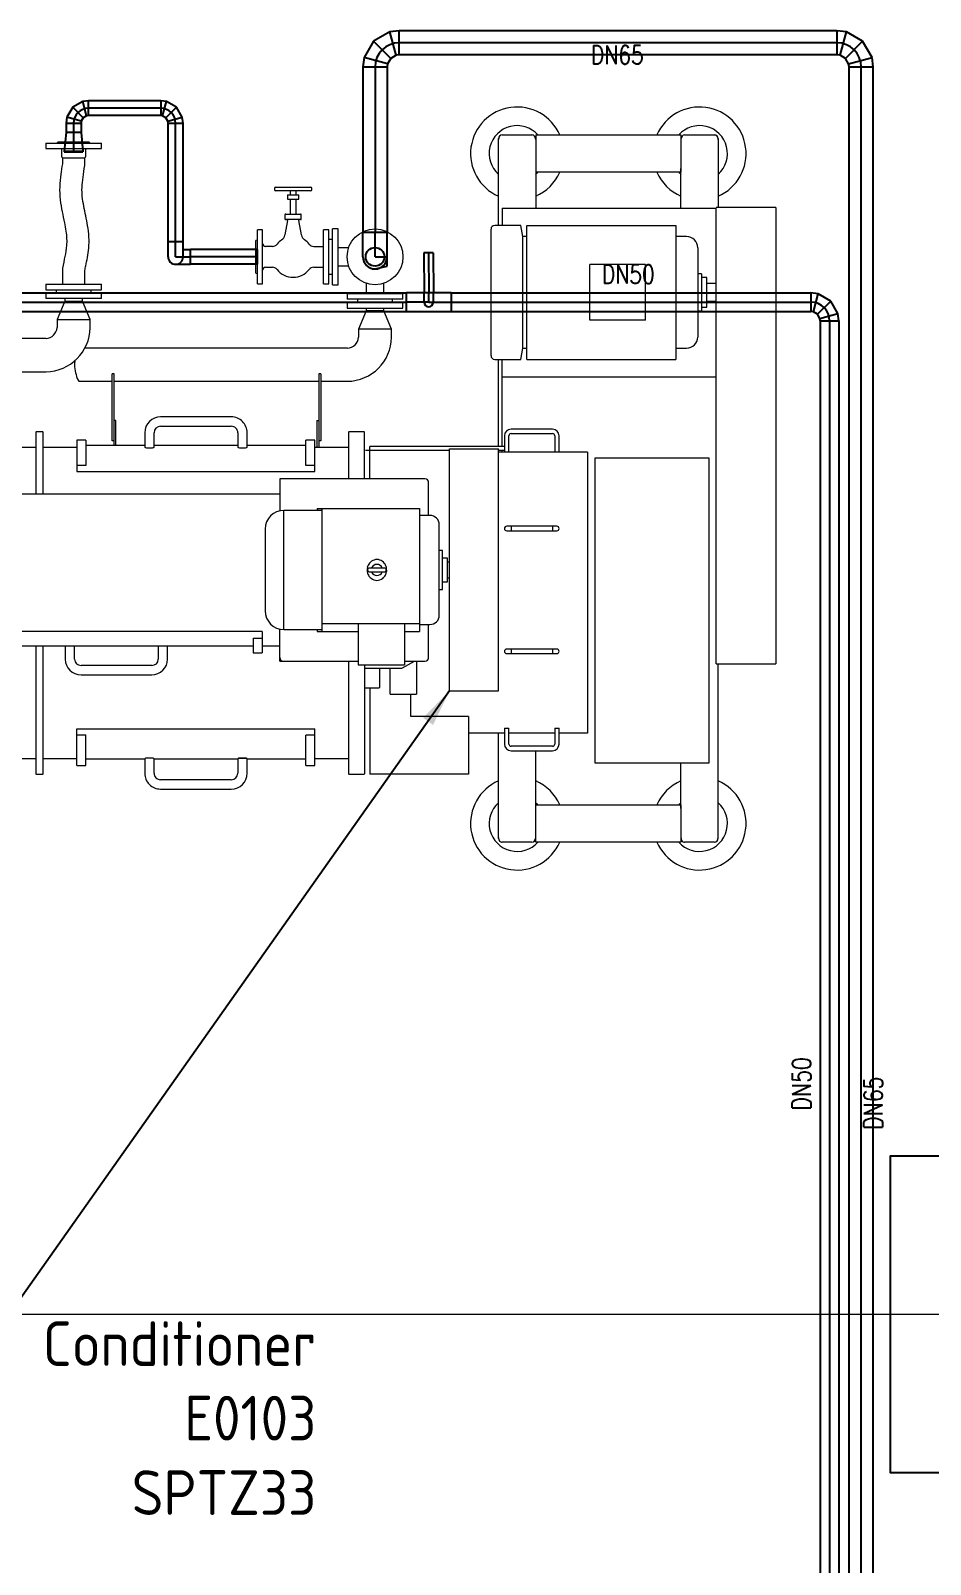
# Model space of a CAD drawing. Extents: x -681219 to -550379, y -242630 to -158199.
# Drawn here: x -641189 to -638773, y -220088 to -215968 of the extents above; entities that cross this region are included whole.
import ezdxf
from ezdxf.lldxf.tags import DXFTag

# ---------------------------------------------------------------- set-up
doc = ezdxf.new("R2010")
doc.units = 0
doc.header["$LTSCALE"] = 1000
doc.layers.get('0').update_dxf_attribs({"linetype": 'CONTINUOUS'})
for name, color, linetype in [('DOTE_油脂（红）', 7, 'CONTINUOUS'), ('DOTE_给水', 5, 'CONTINUOUS'), ('GY_Bj_Hatch', 9, 'CONTINUOUS'), ('NEW1', 2, 'CONTINUOUS'), ('PIPE-油脂（红）', 1, 'CONTINUOUS'), ('PIPE-给水', 3, 'CONTINUOUS'), ('TEXT', 7, 'CONTINUOUS'), ('TEXT_油脂（红）', 7, 'CONTINUOUS'), ('TEXT_给水', 7, 'CONTINUOUS'), ('VPIPE-油脂（红）', 1, 'CONTINUOUS'), ('VPIPE-给水', 3, 'CONTINUOUS')]:
    doc.layers.add(name, color=color, linetype=linetype)
doc.layers.add('famsun', color=7, linetype='CONTINUOUS', lineweight=0)
doc.layers.add('轴网_轴线', color=1, linetype='CENTER2', lineweight=0)
doc.styles.add('_TWT_PIPEDN', font='SIMPLEX', dxfattribs={"width": 0.8, "height": 3.5, "bigfont": 'HZTXT'})
doc.styles.add('ISOCP', font='isocp.shx', dxfattribs={"bigfont": 'gbcbig.shx'})
tags = doc.linetypes.add('CENTER2', pattern=[28.575, 19.05, -3.175, 3.175, -3.175]).pattern_tags.tags
tags[10:11] = [DXFTag(74, 4), DXFTag(75, 0), DXFTag(340, '0'), DXFTag(46, 0.0), DXFTag(50, 0.0), DXFTag(44, 0.0), DXFTag(45, 0.0)]
tags[8:9] = [DXFTag(74, 4), DXFTag(75, 0), DXFTag(340, '0'), DXFTag(46, 0.0), DXFTag(50, 0.0), DXFTag(44, 0.0), DXFTag(45, 0.0)]
tags[6:7] = [DXFTag(74, 4), DXFTag(75, 0), DXFTag(340, '0'), DXFTag(46, 0.0), DXFTag(50, 0.0), DXFTag(44, 0.0), DXFTag(45, 0.0)]
tags[4:5] = [DXFTag(74, 4), DXFTag(75, 0), DXFTag(340, '0'), DXFTag(46, 0.0), DXFTag(50, 0.0), DXFTag(44, 0.0), DXFTag(45, 0.0)]
doc.dimstyles.new('STD2', dxfattribs={"dimscale": 40, "dimtxt": 2.5, "dimasz": 2.5, "dimexe": 1, "dimexo": 0.7, "dimgap": 0.7, "dimtad": 1, "dimdec": 0, "dimdsep": 46, "dimtxsty": 'ISOCP', "dimcen": 2.5, "dimadec": 1, "dimazin": 2, "dimtfac": 1, "dimtdec": 0, "dimtmove": 0, "dimatfit": 3, "dimfxl": 0, "dimarcsym": 0})

# ---------------------------------------------------------------- blocks, each defined once
blk = doc.blocks.new('轴网FB0EDE194AE0F5E0')
at = {"layer": 'GY_Bj_Hatch', "color": 255}
blk.add_lwpolyline([(14075, 7925), (14925, 7925), (14925, 7075), (14075, 7075)], close=True, dxfattribs=at)
at = {"layer": '轴网_轴线'}
blk.add_line((-1200, 7500), (44200, 7500), dxfattribs=at)
blk = doc.blocks.new('SPTZ020B_V00760_XY_A_SPTZ33_P3(配SJPS165)_V_2', base_point=(6039.2, 2190.8))
at = {"color": 0, "linetype": 'ByBlock', "lineweight": -2}
for p, q in [((7619.7, 3338), (7769.7, 3338)), ((7619.7, 3338), (7619.7, 3323)), ((7652.7, 3341), (7736.7, 3341)), ((7769.7, 3323), (7769.7, 3338)), ((8835.7, 3116.8), (8835.7, 3349.8)), ((8845.7, 3359.8), (8925.7, 3359.8)), ((8935.7, 3359.8), (8935.7, 3163.3)), ((8935.7, 3359.8), (9325.7, 3359.8)), ((9325.7, 3359.8), (9325.7, 3259.8)), ((9335.7, 3359.8), (9415.7, 3359.8)), ((9425.7, 3349.8), (9425.7, 3164.5)), ((7619.7, 3323), (7769.7, 3323)), ((7662.2, 3323), (7662.2, 3302.3)), ((7664.7, 3298), (7724.7, 3298)), ((7664.7, 3298), (7664.7, 3282.2)), ((7724.7, 3277.9), (7724.7, 3298)), ((7727.2, 3302.3), (7727.2, 3323)), ((9325.7, 3259.8), (8935.7, 3259.8)), ((9325.7, 3163.3), (9325.7, 3269.8)), ((8234.2, 3216.3), (8234.2, 3212.3)), ((8237.2, 3219.3), (8331.2, 3219.3)), ((8334.2, 3212.3), (8334.2, 3216.3)), ((8331.2, 3209.3), (8237.2, 3209.3)), ((8269.2, 3199.3), (8299.2, 3199.3)), ((8269.2, 3199.3), (8269.2, 3187.3)), ((8269.2, 3187.3), (8299.2, 3187.3)), ((8276.2, 3209.3), (8276.2, 3199.3)), ((8276.2, 3187.3), (8276.2, 3147.3)), ((8292.2, 3199.3), (8292.2, 3209.3)), ((8292.2, 3147.3), (8292.2, 3187.3)), ((8299.2, 3187.3), (8299.2, 3199.3)), ((8262.2, 3145.1), (8262.2, 3134.5)), ((8264.4, 3147.3), (8304, 3147.3)), ((8304, 3132.3), (8264.4, 3132.3)), ((8306.2, 3134.5), (8306.2, 3145.1)), ((8845.7, 3163.3), (8845.7, 3116.8)), ((8845.7, 3163.3), (9420.2, 3163.3)), ((9580.2, 3164.5), (9420.2, 3164.5)), ((9420.2, 1939.1), (9420.2, 3163.8)), ((9580.2, 3164.5), (9580.2, 1939.1)), ((8188.2, 2959.8), (8188.2, 3104.8)), ((8202.2, 3104.8), (8188.2, 3104.8)), ((8202.2, 2959.8), (8202.2, 3104.8)), ((8268.7, 3129.7), (8261.9, 3091)), ((8306.4, 3091), (8299.6, 3129.7)), ((8366.2, 2959.8), (8366.2, 3104.8)), ((8380.2, 3104.8), (8366.2, 3104.8)), ((8380.2, 2959.8), (8380.2, 3104.8)), ((8390.2, 2957.3), (8390.2, 3107.3)), ((8405.2, 3107.3), (8390.2, 3107.3)), ((8405.2, 2957.3), (8405.2, 3107.3)), ((8815.7, 2766.8), (8815.7, 3106.8)), ((8895.7, 3116.8), (8825.7, 3116.8)), ((8901.4, 3086.8), (8895.7, 3116.8)), ((8911.7, 2756.8), (8911.7, 3116.8)), ((8911.7, 3116.8), (9311.7, 3116.8)), ((9311.7, 3116.8), (9311.7, 2756.8)), ((8188.2, 3078.3), (8184.2, 3076.3)), ((8184.2, 2988.3), (8184.2, 3076.3)), ((8228.4, 3060.3), (8210.2, 3060.3)), ((8339.9, 3060.3), (8366.2, 3060.3)), ((8390.2, 3079.2), (8380.2, 3079.2)), ((8433.1, 3056.3), (8405.2, 3056.3)), ((8901.4, 2786.8), (8901.4, 3086.8)), ((8911.7, 3086.8), (8901.4, 3086.8)), ((9340.7, 3086.8), (9311.7, 3086.8)), ((9370.7, 3056.8), (9370.7, 2816.8)), ((8405.2, 3008.3), (8433.1, 3008.3)), ((9080.7, 2861.8), (9080.7, 3011.8)), ((9230.7, 3011.8), (9080.7, 3011.8)), ((9230.7, 2861.8), (9230.7, 3011.8)), ((7664.7, 3001.8), (7664.7, 2959)), ((7724.7, 2959), (7724.7, 2995.8)), ((8184.2, 2988.3), (8188.2, 2986.3)), ((8210.2, 3004.3), (8228.4, 3004.3)), ((8339.9, 3004.3), (8366.2, 3004.3)), ((8380.2, 2985.4), (8390.2, 2985.4)), ((9380.7, 2986.8), (9370.7, 2986.8)), ((9380.7, 2986.8), (9380.7, 2886.8)), ((9395.7, 2976.8), (9380.7, 2976.8)), ((9395.7, 2896.8), (9395.7, 2976.8)), ((7619.7, 2959), (7769.7, 2959)), ((7619.7, 2959), (7619.7, 2944)), ((7619.7, 2944), (7769.7, 2944)), ((7769.7, 2935), (7619.7, 2935)), ((7619.7, 2935), (7619.7, 2920)), ((7647.8, 2944), (7647.8, 2935)), ((7741.5, 2935), (7741.5, 2944)), ((7769.7, 2944), (7769.7, 2959)), ((7769.7, 2920), (7769.7, 2935)), ((8188.2, 2959.8), (8202.2, 2959.8)), ((8366.2, 2959.8), (8380.2, 2959.8)), ((8390.2, 2957.3), (8405.2, 2957.3)), ((8579.2, 2933.3), (8429.2, 2933.3)), ((8429.2, 2933.3), (8429.2, 2918.3)), ((8480.2, 2961.2), (8480.2, 2933.3)), ((8528.2, 2933.3), (8528.2, 2961.2)), ((8579.2, 2918.3), (8579.2, 2933.3)), ((9420.2, 2960.8), (9395.7, 2960.8)), ((7769.7, 2920), (7619.7, 2920)), ((7670.7, 2913), (7650.2, 2864)), ((7670.7, 2920), (7670.7, 2913)), ((7670.7, 2913), (7718.7, 2913)), ((7718.7, 2913), (7718.7, 2920)), ((7739.2, 2864), (7718.7, 2913)), ((8579.2, 2918.3), (8429.2, 2918.3)), ((8429.2, 2909.3), (8579.2, 2909.3)), ((8429.2, 2909.3), (8429.2, 2894.3)), ((8429.2, 2894.3), (8579.2, 2894.3)), ((8457.3, 2918.3), (8457.3, 2909.3)), ((8480.2, 2887.3), (8459.7, 2838.3)), ((8480.2, 2894.3), (8480.2, 2887.3)), ((8528.2, 2887.3), (8480.2, 2887.3)), ((8528.2, 2887.3), (8528.2, 2894.3)), ((8548.7, 2838.3), (8528.2, 2887.3)), ((8551, 2909.3), (8551, 2918.3)), ((8579.2, 2894.3), (8579.2, 2909.3)), ((9370.7, 2886.8), (9380.7, 2886.8)), ((9380.7, 2896.8), (9395.7, 2896.8)), ((9395.7, 2912.8), (9420.2, 2912.8)), ((7650.2, 2864), (7650.1, 2842.1)), ((7650.2, 2864), (7739.2, 2864)), ((7739.1, 2841.9), (7739.2, 2864)), ((9230.7, 2861.8), (9080.7, 2861.8)), ((7620.5, 2812.5), (6963.7, 2812.5)), ((8459.7, 2838.3), (8459.6, 2816.4)), ((8548.7, 2838.3), (8459.7, 2838.3)), ((8548.6, 2816.3), (8548.7, 2838.3)), ((8430, 2786.8), (7724.7, 2786.8)), ((8895.7, 2756.8), (8901.4, 2786.8)), ((8901.4, 2786.8), (8911.7, 2786.8)), ((9311.7, 2786.8), (9340.7, 2786.8)), ((6581.8, 2723.5), (7620.7, 2723.5)), ((8825.7, 2756.8), (8895.7, 2756.8)), ((8835.7, 2522.3), (8835.7, 2756.8)), ((8845.7, 2522.3), (8845.7, 2756.8)), ((8911.7, 2756.8), (9311.7, 2756.8)), ((8911.7, 2756.8), (9311.7, 2756.8)), ((7711.3, 2697.8), (7798.2, 2697.8)), ((7803.2, 2718.3), (7798.2, 2718.3)), ((7798.2, 2538.3), (7798.2, 2718.3)), ((7803.2, 2525.2), (7803.2, 2718.3)), ((7803.2, 2697.8), (8353.2, 2697.8)), ((8353.2, 2718.3), (8353.2, 2520.3)), ((8358.2, 2718.3), (8353.2, 2718.3)), ((8358.2, 2718.3), (8358.2, 2538.3)), ((8358.2, 2697.8), (8430.2, 2697.8)), ((8845.7, 2710.3), (9420.2, 2710.3)), ((8118.2, 2602.2), (7928.2, 2602.2)), ((7594.2, 2562.3), (7593.2, 2561.3)), ((7593.2, 2561.3), (7593.2, 2395)), ((7612.2, 2562.3), (7594.2, 2562.3)), ((7613.2, 2561.3), (7612.2, 2562.3)), ((7613.2, 2395), (7613.2, 2561.3)), ((7808.2, 2592.3), (7803.2, 2592.3)), ((7808.2, 2525.2), (7808.2, 2592.3)), ((7885.7, 2559.7), (7885.7, 2520.7)), ((7910.7, 2520.7), (7910.7, 2559.7)), ((7928.2, 2577.2), (8118.2, 2577.2)), ((8135.7, 2559.7), (8135.7, 2520.7)), ((8160.7, 2520.7), (8160.7, 2559.7)), ((8348.2, 2592.3), (8348.2, 2520.3)), ((8348.2, 2592.3), (8353.2, 2592.3)), ((8434.2, 2562.3), (8433.2, 2561.3)), ((8433.2, 2561.3), (8433.2, 2436)), ((8475.2, 2562.3), (8434.2, 2562.3)), ((8476.2, 2561.3), (8475.2, 2562.3)), ((8476.2, 2436), (8476.2, 2561.3)), ((8980.7, 2569.3), (8869.7, 2569.3)), ((8869.7, 2557.3), (8980.7, 2557.3)), ((7593.2, 2520.3), (7502.7, 2520.3)), ((7703.7, 2520.3), (7613.2, 2520.3)), ((7727.7, 2539.3), (7703.7, 2539.3)), ((7703.7, 2539.3), (7703.7, 2455.7)), ((7727.7, 2539.3), (7727.7, 2472.1)), ((7885.7, 2525.2), (7727.7, 2525.2)), ((7803.2, 2538.3), (7798.2, 2538.3)), ((7885.7, 2520.7), (7886.7, 2519.7)), ((7909.7, 2519.7), (7910.7, 2520.7)), ((8135.7, 2525.2), (7910.7, 2525.2)), ((8135.7, 2520.7), (8136.7, 2519.7)), ((8159.7, 2519.7), (8160.7, 2520.7)), ((8318.7, 2525.2), (8160.7, 2525.2)), ((8342.7, 2539.3), (8318.7, 2539.3)), ((8318.7, 2472.1), (8318.7, 2539.3)), ((8342.7, 2455.7), (8342.7, 2539.3)), ((8433.2, 2520.3), (8342.7, 2520.3)), ((8358.2, 2538.3), (8353.2, 2538.3)), ((8851.7, 2522.3), (8490.2, 2522.3)), ((8490.2, 2436), (8490.2, 2522.3)), ((8704.2, 1866), (8704.2, 2516)), ((8704.2, 2516), (8707.2, 2516)), ((8833.2, 2515.5), (8707.2, 2515.5)), ((8833.2, 2516), (8836.2, 2516)), ((8836.2, 1866), (8836.2, 2516)), ((8851.7, 2551.3), (8851.7, 2508.3)), ((8863.7, 2508.3), (8863.7, 2551.3)), ((8986.7, 2551.3), (8986.7, 2508.3)), ((8998.7, 2508.3), (8998.7, 2551.3)), ((8704.2, 2512.3), (8478.7, 2512.3)), ((8704.2, 2479.2), (8704.2, 2479.2)), ((8851.7, 2512.3), (8836.2, 2512.3)), ((9075.2, 2507.3), (8836.2, 2507.3)), ((8845.7, 2507.3), (8845.7, 2512.3)), ((8851.7, 2508.3), (8863.7, 2508.3)), ((8851.7, 2508.3), (8852.7, 2507.3)), ((8862.7, 2507.3), (8863.7, 2508.3)), ((8986.7, 2508.3), (8998.7, 2508.3)), ((8986.7, 2508.3), (8987.7, 2507.3)), ((8997.7, 2507.3), (8998.7, 2508.3)), ((9075.2, 2507.3), (9075.2, 1752.3)), ((9095.2, 1672.3), (9095.2, 2492.3)), ((9095.2, 2492.3), (9400.2, 2492.3)), ((9400.2, 2492.3), (9400.2, 1672.3)), ((7727.7, 2472.1), (7703.7, 2472.1)), ((7703.7, 2455.7), (8342.7, 2455.7)), ((8638.2, 2436), (8248.2, 2436)), ((8248.2, 2436), (8248.2, 2349.8)), ((8342.7, 2472.1), (8318.7, 2472.1)), ((8248.2, 2395), (7341.2, 2395)), ((8648.2, 2337.5), (8648.2, 2426)), ((8259.2, 2031), (8259.2, 2351)), ((8361.2, 2351), (8259.2, 2351)), ((8348.7, 2356), (8623.7, 2356)), ((8348.7, 2356), (8348.7, 2351)), ((8361.2, 2356), (8361.2, 2026)), ((8623.7, 2356), (8623.7, 2026)), ((8651.7, 2337.5), (8623.7, 2337.5)), ((8676.7, 2069.5), (8676.7, 2312.5)), ((8992.7, 2308.3), (8857.7, 2308.3)), ((8869.7, 2308.3), (8869.7, 2296.3)), ((8980.7, 2308.3), (8980.7, 2296.3)), ((8209.2, 2301), (8209.2, 2081)), ((8857.7, 2296.3), (8992.7, 2296.3)), ((8685.7, 2243.5), (8676.7, 2243.5)), ((8685.7, 2138.5), (8685.7, 2243.5)), ((8529.3, 2196), (8489.3, 2196)), ((8489.3, 2186), (8529.3, 2186)), ((8699.2, 2222.5), (8685.7, 2222.5)), ((8699.2, 2159.5), (8699.2, 2222.5)), ((8704.2, 2212), (8699.2, 2212)), ((8685.7, 2159.5), (8699.2, 2159.5)), ((8699.2, 2170), (8704.2, 2170)), ((8676.7, 2138.5), (8685.7, 2138.5)), ((8200.7, 2025.6), (7418.7, 2025.6)), ((8200.7, 2025.6), (8200.7, 1968)), ((8248.2, 1946), (8248.2, 2032.2)), ((8259.2, 2031), (8361.2, 2031)), ((8348.7, 2031), (8348.7, 2026)), ((8348.7, 2026), (8459.2, 2026)), ((8361.2, 2046.8), (8623.7, 2046.8)), ((8459.2, 2046.8), (8459.2, 1935.8)), ((8583.7, 2046.8), (8583.7, 1935.8)), ((8583.7, 2026), (8623.7, 2026)), ((8623.7, 2044.5), (8651.7, 2044.5)), ((8648.2, 1956), (8648.2, 2044.5)), ((7442.7, 1987), (8176.7, 1987)), ((7593.2, 1987), (7593.2, 1643.3)), ((7613.2, 1643.3), (7613.2, 1987)), ((7672.2, 1987), (7672.2, 1951.2)), ((7697.2, 1951.2), (7697.2, 1987)), ((7922.2, 1987), (7922.2, 1951.2)), ((7947.2, 1951.2), (7947.2, 1987)), ((8176.7, 2007.6), (8176.7, 1968)), ((8176.7, 2007.6), (8200.7, 2007.6)), ((8200.7, 1987), (8248.2, 1987)), ((8992.7, 1978.3), (8857.7, 1978.3)), ((8869.7, 1978.3), (8869.7, 1966.3)), ((8980.7, 1978.3), (8980.7, 1966.3)), ((8176.7, 1968), (8200.7, 1968)), ((8248.2, 1946), (8459.2, 1946)), ((8433.2, 1946), (8433.2, 1643.3)), ((8577.5, 1928.1), (8609.8, 1946)), ((8583.7, 1946), (8638.2, 1946)), ((8615.2, 1946), (8615.2, 1857.3)), ((8857.7, 1966.3), (8992.7, 1966.3)), ((9420.2, 1939.1), (9580.2, 1939.1)), ((9425.7, 1469.8), (9425.7, 1939.1)), ((7904.7, 1934.6), (7714.7, 1934.6)), ((7714.7, 1909.6), (7904.7, 1909.6)), ((8459.2, 1935.8), (8583.7, 1935.8)), ((8476.2, 1935.8), (8476.2, 1643.3)), ((8476.2, 1927.3), (8574.6, 1927.3)), ((8516.2, 1927.3), (8516.2, 1875.3)), ((8545.2, 1857.3), (8545.2, 1927.3)), ((8476.2, 1875.3), (8477.2, 1874.3)), ((8477.2, 1874.3), (8515.2, 1874.3)), ((8490.2, 1874.3), (8490.2, 1642.3)), ((8515.2, 1874.3), (8516.2, 1875.3)), ((8545.2, 1857.3), (8615.2, 1857.3)), ((8600.2, 1797.3), (8600.2, 1857.3)), ((8704.2, 1866), (8836.2, 1866)), ((8755.2, 1797.3), (8600.2, 1797.3)), ((8755.2, 1797.3), (8755.2, 1642.3)), ((7703.7, 1665.3), (7703.7, 1764.5)), ((7703.7, 1764.5), (8342.7, 1764.5)), ((7703.7, 1748.1), (7727.7, 1748.1)), ((7727.7, 1665.3), (7727.7, 1748.1)), ((8318.7, 1748.1), (8342.7, 1748.1)), ((8318.7, 1665.3), (8318.7, 1747.5)), ((8342.7, 1748.1), (8342.7, 1764.5)), ((8342.7, 1665.3), (8342.7, 1748.1)), ((8851.7, 1752.3), (8755.2, 1752.3)), ((8835.7, 1469.8), (8835.7, 1752.3)), ((8851.7, 1766.3), (8851.7, 1723.3)), ((8851.7, 1766.3), (8863.7, 1766.3)), ((8863.7, 1723.3), (8863.7, 1766.3)), ((8986.7, 1752.3), (8863.7, 1752.3)), ((8986.7, 1766.3), (8986.7, 1723.3)), ((8986.7, 1766.3), (8998.7, 1766.3)), ((8998.7, 1723.3), (8998.7, 1766.3)), ((9075.2, 1752.3), (8998.7, 1752.3)), ((8980.7, 1717.3), (8869.7, 1717.3)), ((8869.7, 1705.3), (8980.7, 1705.3)), ((8935.7, 1459.8), (8935.7, 1705.3)), ((7502.7, 1684.3), (7593.2, 1684.3)), ((7613.2, 1684.3), (7703.7, 1684.3)), ((7703.7, 1665.3), (7727.7, 1665.3)), ((7727.7, 1683.6), (7885.7, 1683.6)), ((7886.7, 1684.8), (7885.7, 1683.9)), ((7885.7, 1683.8), (7885.7, 1644.9)), ((7910.6, 1683.9), (7909.6, 1684.8)), ((7910.7, 1644.9), (7910.7, 1683.8)), ((7910.7, 1683.6), (8135.7, 1683.6)), ((8136.7, 1684.8), (8135.7, 1683.9)), ((8135.7, 1683.8), (8135.7, 1644.9)), ((8160.6, 1683.9), (8159.6, 1684.8)), ((8160.7, 1644.9), (8160.7, 1683.8)), ((8160.7, 1683.6), (8318.7, 1683.6)), ((8318.7, 1665.3), (8342.7, 1665.3)), ((8342.7, 1684.3), (8433.2, 1684.3)), ((9400.2, 1672.3), (9095.2, 1672.3)), ((9325.7, 1549.8), (9325.7, 1672.3)), ((7593.2, 1643.3), (7594.2, 1642.3)), ((7594.2, 1642.3), (7612.2, 1642.3)), ((7612.2, 1642.3), (7613.2, 1643.3)), ((8118.2, 1627.4), (7928.2, 1627.4)), ((8433.2, 1643.3), (8434.2, 1642.3)), ((8434.2, 1642.3), (8475.2, 1642.3)), ((8475.2, 1642.3), (8476.2, 1643.3)), ((8755.2, 1642.3), (8490.2, 1642.3)), ((7928.2, 1602.4), (8118.2, 1602.4)), ((8935.7, 1559.8), (9325.7, 1559.8)), ((9325.7, 1559.8), (9325.7, 1459.8)), ((8925.7, 1459.8), (8845.7, 1459.8)), ((9325.7, 1459.8), (8935.7, 1459.8)), ((9415.7, 1459.8), (9335.7, 1459.8))]:
    blk.add_line(p, q, dxfattribs=at)
for radius in [75, 24.8]:
    blk.add_circle((8504.2, 3032.3), radius, dxfattribs=at)
for centre, radius, start, end in [((8885.7, 3309.8), 125, 23.5782, 246.4218), ((9375.7, 3309.8), 125, 293.5782, 156.4218), ((8885.7, 3309.8), 75, 41.8103, 228.1897), ((9375.7, 3309.8), 75, 311.8103, 138.1897), ((7649.7, 3341), 3, 270, 0), ((7739.7, 3341), 3, 180, 270), ((8845.7, 3349.8), 10, 90, 180), ((8925.7, 3349.8), 10, 0, 90), ((9335.7, 3349.8), 10, 90, 180), ((9415.7, 3349.8), 10, 0, 90), ((7667.2, 3302.3), 5, 180, 240), ((7722.2, 3302.3), 5, 300, 0), ((8885.7, 3309.8), 125, 293.5782, 336.4218), ((8885.7, 3309.8), 75, 311.8103, 318.1897), ((9375.7, 3309.8), 125, 203.5782, 246.4218), ((9375.7, 3309.8), 75, 221.8103, 228.1897), ((8237.2, 3216.3), 3, 90, 180), ((8331.2, 3216.3), 3, 0, 90), ((8237.2, 3212.3), 3, 180, 270), ((8326.8, 3212.3), 3, 269.9981, 270.0207), ((8331.2, 3212.3), 3, 270, 0), ((8264.4, 3145.1), 2.2, 90, 180), ((8264.4, 3134.5), 2.2, 180, 270), ((8266.5, 3130.1), 2.2, 350, 90), ((8301.8, 3130.1), 2.2, 90, 190), ((8304, 3145.1), 2.2, 0, 90), ((8304, 3134.5), 2.2, 270, 0), ((8242.2, 3094.4), 20, 304.0399, 350), ((8326.1, 3094.4), 20, 190, 235.9601), ((8825.7, 3106.8), 10, 90, 180), ((8210.2, 3068.3), 8, 180, 270), ((8228.4, 3076.3), 16, 270, 321.7044), ((8284.2, 3032.3), 55, 124.0399, 141.7044), ((8284.2, 3032.3), 55, 38.2956, 55.9601), ((8339.9, 3076.3), 16, 218.2956, 270), ((9340.7, 3056.8), 30, 0, 90), ((8210.2, 2996.3), 8, 90, 180), ((8228.4, 2988.3), 16, 38.2956, 90), ((8284.2, 3032.3), 55, 218.2956, 321.7045), ((8339.9, 2988.3), 16, 90, 141.7044), ((7618.7, 2844), 31.5, 273.4062, 356.5737), ((7618.7, 2844), 120.5, 270.9739, 359.0361), ((8428.2, 2818.3), 31.5, 273.4062, 356.5737), ((8428.2, 2818.3), 120.5, 270.9739, 359.0361), ((9340.7, 2816.8), 30, 270, 0), ((8825.7, 2766.8), 10, 180, 270), ((7807.9, 2738.5), 110.9, 172.3117, 178.0472), ((7807.9, 2746.1), 110.9, 181.9528, 204.1312), ((7711.3, 2702.8), 5, 204.1312, 270), ((7928.2, 2559.7), 42.5, 89.9951, 179.995), ((8118.2, 2559.7), 42.5, 0.0049, 90.005), ((7928.2, 2559.7), 17.5, 89.9881, 179.9879), ((8118.2, 2559.7), 17.5, 0.0119, 90.0121), ((8869.7, 2551.3), 18, 90, 180), ((8869.7, 2551.3), 6, 90, 180), ((8980.7, 2551.3), 18, 0, 90), ((8980.7, 2551.3), 6, 0, 90), ((8638.2, 2426), 10, 0, 90), ((8259.2, 2301), 50, 90, 180), ((8651.7, 2312.5), 25, 0, 90), ((8857.7, 2302.3), 6, 90, 270), ((8992.7, 2302.3), 6, 270, 90), ((8512.2, 2191), 29.4, 167.4028, 184.1377), ((8511.9, 2190.9), 29.1, 184.0847, 208.5666), ((8511.5, 2191.2), 28.7, 140.965, 167.4819), ((8489.3, 2191), 5, 90, 270), ((8509.7, 2192.7), 26.3, 108.2468, 141.0981), ((8509.2, 2191), 15, 19.4712, 160.5288), ((8509.2, 2191), 15, 199.4712, 340.5288), ((8509.2, 2194.1), 24.9, 71.9219, 108.0781), ((8508.6, 2192.7), 26.3, 38.902, 71.7532), ((8506.9, 2191.2), 28.6, 12.4742, 39.079), ((8529.3, 2191), 5, 270, 90), ((8506.4, 2190.9), 29.1, 331.4334, 355.9154), ((8506.1, 2191), 29.4, 355.8623, 12.5971), ((8510.6, 2190.2), 27.6, 208.5567, 231.7651), ((8509.2, 2188.2), 25.1, 231.4366, 308.5634), ((8507.8, 2190.2), 27.6, 308.2128, 331.4654), ((8259.2, 2081), 50, 180, 270), ((8651.7, 2069.5), 25, 270, 0), ((8857.7, 1972.3), 6, 90, 270), ((8992.7, 1972.3), 6, 270, 90), ((7714.2, 1951.6), 42.1, 180.6123, 270.6088), ((7714.2, 1951.6), 17.1, 181.5364, 271.4742), ((7905.1, 1951.6), 17.1, 268.5707, 358.4187), ((7905.1, 1951.6), 42.1, 269.3935, 359.3855), ((8258.2, 1956), 10, 180, 270), ((8638.2, 1956), 10, 270, 0), ((8574.6, 1933.3), 6, 270, 299.0546), ((8869.7, 1723.3), 18, 180, 270), ((8869.7, 1723.3), 6, 180, 270), ((8980.7, 1723.3), 6, 270, 0), ((8980.7, 1723.3), 18, 270, 0), ((7928.1, 1644.9), 42.5, 180.0337, 270.0338), ((7928.1, 1644.9), 17.5, 180.0813, 270.0827), ((8118.2, 1644.9), 42.5, 269.9664, 359.9662), ((8118.2, 1644.9), 17.5, 269.919, 359.917), ((8885.7, 1509.8), 125, 113.5782, 336.4218), ((8885.7, 1509.8), 125, 23.5782, 66.4218), ((9375.7, 1509.8), 125, 203.5782, 66.4218), ((9375.7, 1509.8), 125, 113.5782, 156.4218), ((8885.7, 1509.8), 75, 131.8103, 318.1897), ((8885.7, 1509.8), 75, 41.8103, 48.1897), ((9375.7, 1509.8), 75, 131.8103, 138.1897), ((9375.7, 1509.8), 75, 221.8103, 48.1897), ((8845.7, 1469.8), 10, 180, 270), ((8925.7, 1469.8), 10, 270, 0), ((9335.7, 1469.8), 10, 180, 270), ((9415.7, 1469.8), 10, 270, 0)]:
    blk.add_arc(centre, radius, start, end, dxfattribs=at)
for centre, major_axis, ratio, start_param, end_param in [((8845.7, 3347.3), (0, 12.5), 0.8, 0, 1.570796), ((8925.7, 3347.3), (0, -12.5), 0.8, 1.570796, 3.141593), ((9335.7, 3347.3), (0, 12.5), 0.8, 0, 1.570796), ((9415.7, 3347.3), (0, -12.5), 0.8, 1.570796, 3.141593), ((8326.8, 3212.3), (0, 3), 0.999958, 3.14166, 3.141788), ((7898.2, 2519.7), (-11.5, 0), 0.022101, 0.022108, 3.119485), ((8148.2, 2519.7), (-11.5, 0), 0.022101, 0.022108, 3.119485), ((7898.2, 1684.8), (11.5, 0), 0.05772, 0.057849, 3.083744), ((8148.2, 1683.8), (12.5, 0), 0.05772, 0, 3.141593), ((8148.2, 1684.8), (11.5, 0), 0.05772, 0.057849, 3.083744), ((8845.7, 1472.3), (0, 12.5), 0.8, 1.570796, 3.141593), ((8925.7, 1472.3), (0, -12.5), 0.8, 0, 1.570796), ((9335.7, 1472.3), (0, 12.5), 0.8, 1.570796, 3.141593), ((9415.7, 1472.3), (0, -12.5), 0.8, 0, 1.570796)]:
    blk.add_ellipse(centre, major_axis=major_axis, ratio=ratio, start_param=start_param, end_param=end_param, dxfattribs=at)
for points, knots in [([(7664.6, 3282.2), (7663, 3272), (7660.2, 3252.9), (7656.4, 3220.1), (7657.9, 3186.4), (7663.5, 3154.2), (7669.6, 3126.2), (7674.1, 3102.1), (7676.4, 3081.7), (7676, 3059), (7671.1, 3032.1), (7667.2, 3013.4), (7664.7, 3001.9)], [0, 0, 0, 0, 0.099843, 0.219534, 0.342065, 0.45796, 0.564924, 0.645633, 0.717246, 0.781852, 0.886406, 1, 1, 1, 1]), ([(7724.7, 2995.7), (7725.6, 3000.3), (7727.9, 3011.1), (7732.2, 3031.6), (7736, 3057.1), (7736.6, 3086), (7732.9, 3114.8), (7727.4, 3142.5), (7722, 3168.3), (7717.6, 3193.6), (7716.6, 3219.5), (7720.1, 3247.9), (7722.8, 3266.2), (7724.6, 3277.9)], [0, 0, 0, 0, 0.044757, 0.124811, 0.214828, 0.317626, 0.426951, 0.520491, 0.614201, 0.704597, 0.789848, 0.886692, 1, 1, 1, 1])]:
    blk.add_open_spline(points, degree=3, knots=knots, dxfattribs=at)

msp = doc.modelspace()

# ---------------------------------------------------------------- linework, layer by layer
at = {"layer": 'DOTE_油脂（红）', "color": 1}
for p, q in [((-639023.2463, -216000.0892), (-640198.8199, -216000.0892)), ((-640263.8199, -216065.0892), (-640263.8199, -216510.24)), ((-638958.2463, -221628.2848), (-638958.2463, -216065.0892)), ((-640839.4738, -216175.8304), (-641033.3199, -216175.8304)), ((-641073.3199, -216215.8304), (-641073.3199, -216241.5734)), ((-640799.4738, -216535.24), (-640799.4738, -216215.8304)), ((-641073.3199, -216241.5734, 2800), (-641073.3199, -216291.5734, 2800)), ((-641073.3199, -216291.5734), (-641073.3199, -216292.8824)), ((-640263.8199, -216575.24, 3000), (-640263.8199, -216510.24, 3000)), ((-640799.4738, -216575.24, 2800), (-640799.4738, -216535.24, 2800)), ((-640799.4738, -216575.24, 2750), (-640759.4738, -216575.24, 2750)), ((-640579.8199, -216575.24), (-640759.4738, -216575.24)), ((-640263.8199, -216575.24, 2800), (-640231.3199, -216575.24, 2800))]:
    msp.add_line(p, q, dxfattribs=at)
for centre, radius, start, end in [((-640198.8199, -216065.0892, 3000), 65, 90, 180), ((-639023.2463, -216065.0892, 3000), 65, 0, 90), ((-641033.3199, -216215.8304, 2800), 40, 90, 179.9999999), ((-640839.4738, -216215.8304, 2800), 40, 360, 90)]:
    msp.add_arc(centre, radius, start, end, dxfattribs=at)
at = {"layer": 'DOTE_给水', "color": 3}
for p, q in [((-640119.9002, -216564.0735), (-640119.7625, -216672.0053)), ((-640119.7306, -216697.0053, 2000), (-640119.7625, -216672.0053, 2000)), ((-642283.0434, -216697.0052), (-640179.7306, -216697.0052)), ((-640119.7306, -216697.0053, 1500), (-640179.7306, -216697.0053)), ((-640119.7306, -216697.0053, 1500), (-640059.7306, -216697.0053)), ((-640119.7306, -216697.0053, 1500), (-640119.7306, -216697.0053, 1560)), ((-640059.7306, -216697.0052), (-639093.1976, -216697.0052)), ((-639043.1976, -216747.0052), (-639043.1976, -220842.5349))]:
    msp.add_line(p, q, dxfattribs=at)
msp.add_arc((-639093.1976, -216747.0052, 1500), 50, 360, 90, dxfattribs=at)
at = {"layer": 'PIPE-油脂（红）', "color": 1}
for p, q in [((-640224.0547, -215970.9114, 3000), (-640267.7628, -215996.1463, 3000)), ((-640198.8199, -215967.5892, 3000), (-640224.0547, -215970.9114, 3000)), ((-639023.2463, -215967.5892), (-640198.8199, -215967.5892)), ((-638998.0115, -215970.9114, 3000), (-639023.2463, -215967.5892, 3000)), ((-638954.3034, -215996.1463, 3000), (-638998.0115, -215970.9114, 3000)), ((-640267.7628, -215996.1463, 3000), (-640292.9976, -216039.8543, 3000)), ((-640207.2315, -216033.6966, 3000), (-640221.8008, -216042.1082, 3000)), ((-640198.8199, -216032.5892, 3000), (-640207.2315, -216033.6966, 3000)), ((-639023.2463, -216032.5892), (-640198.8199, -216032.5892)), ((-639014.8347, -216033.6966, 3000), (-639023.2463, -216032.5892, 3000)), ((-639000.2654, -216042.1082, 3000), (-639014.8347, -216033.6966, 3000)), ((-638929.0686, -216039.8543, 3000), (-638954.3034, -215996.1463, 3000)), ((-640292.9976, -216039.8543, 3000), (-640296.3199, -216065.0892, 3000)), ((-640296.3199, -216065.0892), (-640296.3199, -216510.24)), ((-640230.2125, -216056.6776, 3000), (-640231.3199, -216065.0892, 3000)), ((-640231.3199, -216065.0892), (-640231.3199, -216510.24)), ((-640221.8008, -216042.1082, 3000), (-640230.2125, -216056.6776, 3000)), ((-638991.8538, -216056.6776, 3000), (-639000.2654, -216042.1082, 3000)), ((-638990.7463, -216065.0892, 3000), (-638991.8538, -216056.6776, 3000)), ((-638990.7463, -221628.2848), (-638990.7463, -216065.0892)), ((-638925.7463, -216065.0892, 3000), (-638929.0686, -216039.8543, 3000)), ((-638925.7463, -221628.2848), (-638925.7463, -216065.0892)), ((-641048.849, -216157.8749, 2800), (-641075.7463, -216173.404, 2800)), ((-641033.3199, -216155.8304, 2800), (-641048.849, -216157.8749, 2800)), ((-640839.4738, -216155.8304), (-641033.3199, -216155.8304)), ((-640823.9446, -216157.8749, 2800), (-640839.4738, -216155.8304, 2800)), ((-640797.0474, -216173.404, 2800), (-640823.9446, -216157.8749, 2800)), ((-641075.7463, -216173.404, 2800), (-641091.2754, -216200.3013, 2800)), ((-641038.4962, -216196.5119, 2800), (-641047.462, -216201.6883, 2800)), ((-641033.3199, -216195.8304, 2800), (-641038.4962, -216196.5119, 2800)), ((-640839.4738, -216195.8304), (-641033.3199, -216195.8304)), ((-640834.2974, -216196.5119, 2800), (-640839.4738, -216195.8304, 2800)), ((-640825.3317, -216201.6883, 2800), (-640834.2974, -216196.5119, 2800)), ((-640781.5182, -216200.3013, 2800), (-640797.0474, -216173.404, 2800)), ((-641091.2754, -216200.3013, 2800), (-641093.3199, -216215.8304, 2800)), ((-641093.3199, -216215.8304), (-641093.3199, -216241.5734)), ((-641052.6384, -216210.654, 2800), (-641053.3199, -216215.8304, 2800)), ((-641053.3199, -216215.8304), (-641053.3199, -216241.5734)), ((-641047.462, -216201.6883, 2800), (-641052.6384, -216210.654, 2800)), ((-640820.1553, -216210.654, 2800), (-640825.3317, -216201.6883, 2800)), ((-640819.4738, -216215.8304, 2800), (-640820.1553, -216210.654, 2800)), ((-640819.4738, -216535.24), (-640819.4738, -216215.8304)), ((-640779.4738, -216215.8304, 2800), (-640781.5182, -216200.3013, 2800)), ((-640779.4738, -216535.24), (-640779.4738, -216215.8304)), ((-641093.3199, -216241.5734, 2800), (-641098.3199, -216291.5734, 2800)), ((-641053.3199, -216241.5734, 2800), (-641048.3199, -216291.5734, 2800)), ((-641098.3199, -216291.5734), (-641098.3199, -216292.8824)), ((-641048.3199, -216291.5734), (-641048.3199, -216292.8824)), ((-640819.4738, -216575.24, 2800), (-640819.4738, -216535.24, 2800)), ((-640779.4738, -216575.24, 2800), (-640779.4738, -216535.24, 2800)), ((-640779.4738, -216555.24), (-640759.4738, -216555.24)), ((-640579.8199, -216555.24), (-640759.4738, -216555.24)), ((-640799.4738, -216595.24), (-640759.4738, -216595.24)), ((-640579.8199, -216595.24), (-640759.4738, -216595.24))]:
    msp.add_line(p, q, dxfattribs=at)
at = {"layer": 'PIPE-油脂（红）'}
for p, q in [((-640207.2315, -216033.6966, 3000), (-640224.0547, -215970.9114, 3000)), ((-640198.8199, -216032.5892, 3000), (-640198.8199, -215967.5892, 3000)), ((-639023.2463, -215967.5892, 3000), (-639023.2463, -216032.5892, 3000)), ((-639014.8347, -216033.6966, 3000), (-638998.0115, -215970.9114, 3000)), ((-640221.8008, -216042.1082, 3000), (-640267.7628, -215996.1463, 3000)), ((-639000.2654, -216042.1082, 3000), (-638954.3034, -215996.1463, 3000)), ((-640296.3199, -216065.0892, 3000), (-640231.3199, -216065.0892, 3000)), ((-640230.2125, -216056.6776, 3000), (-640292.9976, -216039.8543, 3000)), ((-638991.8538, -216056.6776, 3000), (-638929.0686, -216039.8543, 3000)), ((-638990.7463, -216065.0892, 3000), (-638925.7463, -216065.0892, 3000)), ((-641038.4962, -216196.5119, 2800), (-641048.849, -216157.8749, 2800)), ((-641033.3199, -216195.8304, 2800), (-641033.3199, -216155.8304, 2800)), ((-640839.4738, -216155.8304, 2800), (-640839.4738, -216195.8304, 2800)), ((-640834.2974, -216196.5119, 2800), (-640823.9446, -216157.8749, 2800)), ((-641047.462, -216201.6883, 2800), (-641075.7463, -216173.404, 2800)), ((-640825.3317, -216201.6883, 2800), (-640797.0474, -216173.404, 2800)), ((-641093.3199, -216215.8304, 2800), (-641053.3199, -216215.8304, 2800)), ((-641052.6384, -216210.654, 2800), (-641091.2754, -216200.3013, 2800)), ((-640820.1553, -216210.654, 2800), (-640781.5182, -216200.3013, 2800)), ((-640819.4738, -216215.8304, 2800), (-640779.4738, -216215.8304, 2800)), ((-641053.3199, -216241.5734, 2800), (-641093.3199, -216241.5734, 2800)), ((-641098.3199, -216291.5734, 2800), (-641048.3199, -216291.5734, 2800)), ((-641098.3199, -216292.8824, 2800), (-641048.3199, -216292.8824, 2800)), ((-640779.4738, -216535.24, 2800), (-640819.4738, -216535.24, 2800)), ((-640759.4738, -216595.24, 2750), (-640759.4738, -216555.24, 2750)), ((-640579.8199, -216595.24, 2750), (-640579.8199, -216555.24, 2750))]:
    msp.add_line(p, q, dxfattribs=at)
at = {"layer": 'PIPE-油脂（红）', "color": 1}
msp.add_arc((-640799.4738, -216575.24), 20, 180, 0, dxfattribs=at)
at = {"layer": 'PIPE-给水'}
for p, q in [((-640107.4002, -216564.0575, 2000), (-640132.4002, -216564.0894, 2000)), ((-640179.7306, -216722.0053), (-640179.7306, -216672.0053)), ((-640107.2625, -216671.9894, 2000), (-640132.2625, -216672.0212, 2000)), ((-640059.7306, -216672.0053), (-640059.7306, -216722.0053)), ((-639093.1976, -216672.0052, 1500), (-639093.1976, -216722.0052, 1500)), ((-639086.7272, -216722.8571, 1500), (-639073.7862, -216674.5608, 1500)), ((-639075.52, -216729.3276, 1500), (-639040.1646, -216693.9722, 1500)), ((-639069.0495, -216740.5348, 1500), (-639020.7532, -216727.5938, 1500)), ((-639068.1976, -216747.0052, 1500), (-639018.1976, -216747.0052, 1500))]:
    msp.add_line(p, q, dxfattribs=at)
at = {"layer": 'PIPE-给水', "color": 3}
for p, q in [((-640132.4002, -216564.0894), (-640132.2625, -216672.0212)), ((-640107.4002, -216564.0575), (-640107.2625, -216671.9894)), ((-642283.0434, -216672.0052), (-640179.7306, -216672.0052)), ((-640059.7306, -216672.0053), (-640179.7306, -216672.0053)), ((-640132.2306, -216697.0212, 2000), (-640132.2625, -216672.0212, 2000)), ((-640107.2307, -216696.9893, 2000), (-640107.2625, -216671.9894, 2000)), ((-640059.7306, -216672.0052), (-639093.1976, -216672.0052)), ((-639073.7862, -216674.5608, 1500), (-639093.1976, -216672.0052, 1500)), ((-639040.1646, -216693.9722, 1500), (-639073.7862, -216674.5608, 1500)), ((-639020.7532, -216727.5938, 1500), (-639040.1646, -216693.9722, 1500)), ((-642283.0434, -216722.0052), (-640179.7306, -216722.0052)), ((-640179.7306, -216722.0053), (-640059.7306, -216722.0053)), ((-640059.7306, -216722.0052), (-639093.1976, -216722.0052)), ((-639086.7272, -216722.8571, 1500), (-639093.1976, -216722.0052, 1500)), ((-639075.52, -216729.3276, 1500), (-639086.7272, -216722.8571, 1500)), ((-639069.0495, -216740.5348, 1500), (-639075.52, -216729.3276, 1500)), ((-639018.1976, -216747.0052, 1500), (-639020.7532, -216727.5938, 1500)), ((-639068.1976, -216747.0052, 1500), (-639069.0495, -216740.5348, 1500)), ((-639068.1976, -216747.0052), (-639068.1976, -220842.5349)), ((-639018.1976, -216747.0052), (-639018.1976, -220842.5349))]:
    msp.add_line(p, q, dxfattribs=at)
at = {"layer": 'VPIPE-油脂（红）', "color": 1}
for p, q in [((-640296.3199, -216575.24, 3000), (-640296.3199, -216510.24, 3000)), ((-640231.3199, -216575.24, 3000), (-640231.3199, -216510.24, 3000)), ((-640231.3199, -216550.24), (-640231.3199, -216550.24)), ((-640263.8199, -216607.74), (-640231.3199, -216600.24))]:
    msp.add_line(p, q, dxfattribs=at)
at = {"layer": 'VPIPE-油脂（红）'}
for p, q in [((-640231.3199, -216510.24, 3000), (-640296.3199, -216510.24, 3000)), ((-640231.3199, -216600.24, 2800), (-640231.3199, -216550.24, 2800))]:
    msp.add_line(p, q, dxfattribs=at)
at = {"layer": 'VPIPE-油脂（红）', "color": 1}
msp.add_circle((-640263.8199, -216575.24), 25, dxfattribs=at)
msp.add_arc((-640263.8199, -216575.24), 32.5, 180, 0, dxfattribs=at)
at = {"layer": 'VPIPE-给水', "color": 3}
msp.add_arc((-640119.7306, -216697.0053), 12.5, 180.0730691, 0.0730691, dxfattribs=at)

# ---------------------------------------------------------------- block references
at = {"layer": 'famsun', "xscale": -1}
msp.add_blockref('轴网FB0EDE194AE0F5E0', (-623955.4609, -226916.6983), dxfattribs=at)
at = {"layer": 'famsun'}
msp.add_blockref('SPTZ020B_V00760_XY_A_SPTZ33_P3(配SJPS165)_V_2', (-642728.8199, -217416.6983), dxfattribs=at)

# ---------------------------------------------------------------- texts
at = {"layer": 'TEXT', "insert": (-640421.4032, -219435.2263), "char_height": 120, "attachment_point": 3, "style": 'ISOCP'}
msp.add_mtext_dynamic_manual_height_columns('Conditioner\\P{\\Fisocp|c134;E0103\\PSPTZ33}', width=1858.474411, gutter_width=40.8108, heights=[0], dxfattribs=at)
at = {"layer": 'TEXT_油脂（红）', "style": '_TWT_PIPEDN', "width": 0.8}
msp.add_text('DN65', height=50, dxfattribs=at).set_placement((-639684.3664, -216057.5892))
msp.add_text('DN65', height=50, rotation=90, dxfattribs=at).set_placement((-638900.7463, -218920.0203))
at = {"layer": 'TEXT_给水', "style": '_TWT_PIPEDN', "width": 0.8}
msp.add_text('DN50', height=50, dxfattribs=at).set_placement((-639654.7975, -216647.0052))
msp.add_text('DN50', height=50, rotation=90, dxfattribs=at).set_placement((-639093.1976, -218868.1034))

# ---------------------------------------------------------------- leaders
at = {"layer": 'NEW1', "color": 2}
msp.add_leader([(-640063.8199, -217741.5316), (-641232.846, -219397.7207)], dimstyle='STD2', override={"dimgap": 0.7, "dimtad": 0}, dxfattribs=at)

doc.saveas('drawing.dxf')
